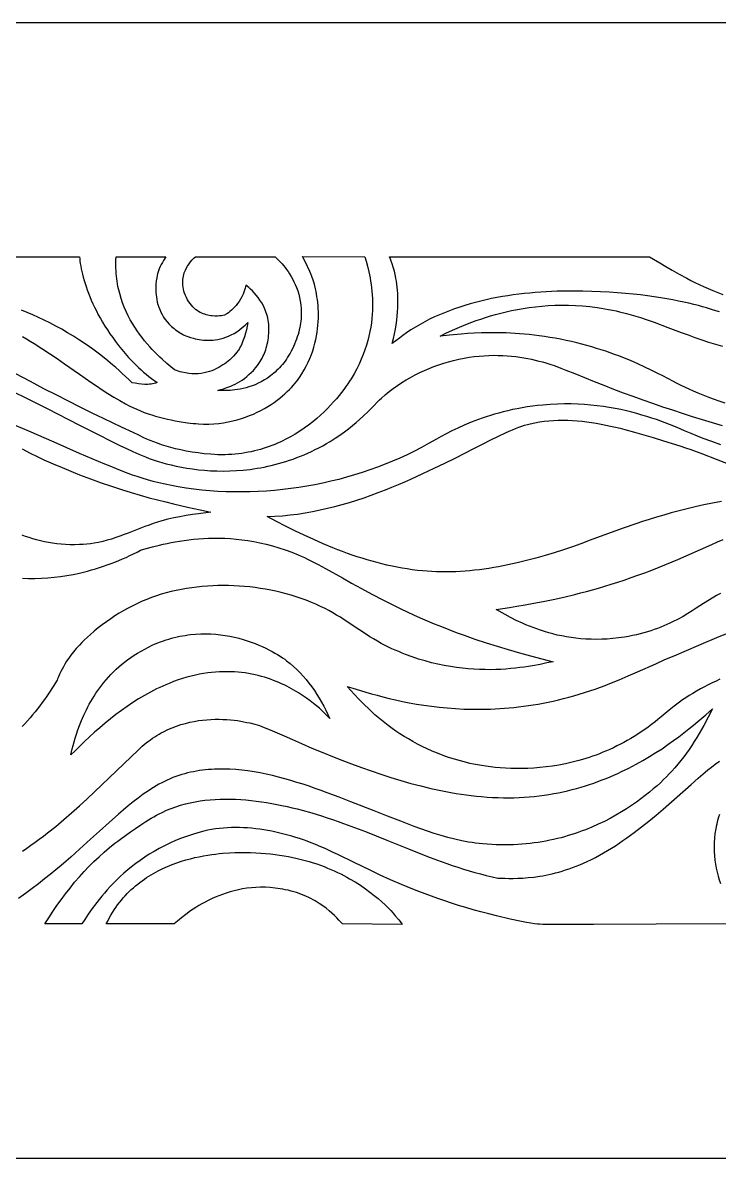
# Model space of a CAD drawing. Extents: x -445 to 570, y -1313 to 85.
# Drawn here: x -310.7 to -206.3, y -700.3 to -530.3 of the extents above; entities that cross this region are included whole.
import ezdxf

# ---------------------------------------------------------------- set-up
doc = ezdxf.new("R2010")
doc.units = 0
doc.layers.add('LAYER_1', color=18, linetype='CONTINUOUS')

msp = doc.modelspace()

# ---------------------------------------------------------------- linework, layer by layer
at = {"layer": 'LAYER_1'}
for points in [[(-445, -700.26), (445, -700.26), (445, -530.26), (-445, -530.26)], [(-289.58, -565.88), (-289.75, -566.17), (-289.92, -566.47), (-290.07, -566.78), (-290.21, -567.09), (-290.33, -567.4), (-290.44, -567.73), (-290.47, -567.85), (-290.53, -568.09), (-290.6, -568.44), (-290.66, -568.89), (-290.72, -569.41), (-290.73, -569.7), (-290.74, -570.01), (-290.74, -570.33), (-290.72, -570.66), (-290.69, -571), (-290.65, -571.36), (-290.59, -571.72), (-290.51, -572.08), (-290.41, -572.45), (-290.29, -572.83), (-290.15, -573.2), (-289.98, -573.58), (-289.79, -573.95), (-289.56, -574.32), (-289.31, -574.68), (-289.03, -575.04), (-288.71, -575.39), (-288.36, -575.73), (-288.17, -575.9), (-287.98, -576.06), (-287.77, -576.22), (-287.55, -576.38), (-287.32, -576.53), (-287.09, -576.68), (-286.84, -576.83), (-286.58, -576.97), (-286.47, -577.02), (-286.26, -577.12), (-285.96, -577.24), (-285.56, -577.38), (-285.09, -577.51), (-284.83, -577.58), (-284.55, -577.64), (-284.25, -577.69), (-283.94, -577.74), (-283.61, -577.77), (-283.28, -577.79), (-282.93, -577.8), (-282.57, -577.8), (-282.2, -577.77), (-281.82, -577.73), (-281.44, -577.67), (-281.04, -577.59), (-280.64, -577.48), (-280.24, -577.34), (-279.83, -577.18), (-279.43, -576.99), (-279.01, -576.77), (-278.6, -576.52), (-278.19, -576.24), (-277.78, -575.91), (-277.37, -575.55), (-276.97, -575.15), (-277.06, -575.69), (-277.17, -576.23), (-277.3, -576.76), (-277.45, -577.29), (-277.63, -577.81), (-277.73, -578.06), (-277.84, -578.31), (-277.96, -578.56), (-278.09, -578.8), (-278.22, -579.03), (-278.37, -579.26), (-278.44, -579.36), (-278.59, -579.56), (-278.81, -579.83), (-279.1, -580.16), (-279.47, -580.52), (-279.67, -580.72), (-279.9, -580.91), (-280.15, -581.11), (-280.41, -581.31), (-280.69, -581.5), (-280.98, -581.69), (-281.29, -581.88), (-281.62, -582.05), (-281.97, -582.21), (-282.33, -582.36), (-282.71, -582.49), (-283.1, -582.6), (-283.51, -582.69), (-283.94, -582.76), (-284.38, -582.81), (-284.84, -582.83), (-285.32, -582.82), (-285.8, -582.77), (-286.31, -582.7), (-286.83, -582.59), (-287.09, -582.52), (-287.36, -582.44), (-287.63, -582.35), (-287.91, -582.25), (-288.46, -581.8), (-289.08, -581.26), (-289.77, -580.65), (-290.13, -580.31), (-290.5, -579.96), (-290.88, -579.58), (-291.26, -579.19), (-291.64, -578.77), (-292.02, -578.34), (-292.41, -577.88), (-292.79, -577.41), (-293.16, -576.91), (-293.53, -576.4), (-293.88, -575.86), (-294.23, -575.3), (-294.56, -574.72), (-294.87, -574.13), (-295.17, -573.51), (-295.45, -572.87), (-295.71, -572.21), (-295.94, -571.53), (-296.14, -570.82), (-296.24, -570.46), (-296.32, -570.1), (-296.4, -569.73), (-296.47, -569.35), (-296.53, -568.97), (-296.59, -568.59), (-296.63, -568.2), (-296.67, -567.8), (-296.69, -567.4), (-296.71, -566.99), (-296.72, -566.58), (-296.72, -566.16), (-296.71, -565.74), (-296.69, -565.31), (-289.21, -565.3)], [(-272.74, -565.42), (-272.51, -565.64), (-272.19, -565.96), (-271.81, -566.38), (-271.6, -566.63), (-271.38, -566.9), (-271.15, -567.2), (-270.93, -567.52), (-270.7, -567.86), (-270.47, -568.23), (-270.25, -568.62), (-270.04, -569.03), (-269.84, -569.46), (-269.65, -569.92), (-269.48, -570.39), (-269.33, -570.89), (-269.2, -571.4), (-269.09, -571.94), (-269.01, -572.5), (-268.96, -573.08), (-268.94, -573.37), (-268.94, -573.67), (-268.94, -573.98), (-268.96, -574.29), (-268.98, -574.6), (-269.01, -574.92), (-269.05, -575.25), (-269.1, -575.57), (-269.17, -575.91), (-269.24, -576.24), (-269.33, -576.59), (-269.43, -576.93), (-269.54, -577.28), (-269.66, -577.64), (-269.79, -578), (-269.94, -578.36), (-270.1, -578.72), (-270.27, -579.07), (-270.44, -579.41), (-270.62, -579.73), (-270.8, -580.04), (-270.99, -580.34), (-271.18, -580.63), (-271.37, -580.91), (-271.58, -581.18), (-271.78, -581.43), (-271.99, -581.68), (-272.2, -581.91), (-272.42, -582.14), (-272.64, -582.35), (-272.86, -582.56), (-273.08, -582.75), (-273.54, -583.12), (-274, -583.45), (-274.46, -583.74), (-274.93, -584.01), (-275.39, -584.24), (-275.86, -584.45), (-276.32, -584.62), (-276.78, -584.78), (-277.22, -584.91), (-277.66, -585.02), (-278.08, -585.11), (-278.49, -585.18), (-278.88, -585.24), (-279.25, -585.28), (-279.6, -585.31), (-279.93, -585.33), (-280.51, -585.34), (-280.96, -585.33), (-281.28, -585.32), (-281.45, -585.31), (-281.3, -585.27), (-281.01, -585.19), (-280.6, -585.07), (-280.09, -584.89), (-279.8, -584.78), (-279.5, -584.65), (-279.18, -584.51), (-278.85, -584.35), (-278.51, -584.17), (-278.17, -583.97), (-277.82, -583.75), (-277.47, -583.5), (-277.12, -583.24), (-276.78, -582.95), (-276.44, -582.64), (-276.11, -582.31), (-275.79, -581.95), (-275.49, -581.56), (-275.2, -581.15), (-274.93, -580.71), (-274.8, -580.48), (-274.68, -580.24), (-274.57, -579.99), (-274.46, -579.74), (-274.36, -579.48), (-274.27, -579.21), (-274.18, -578.94), (-274.1, -578.65), (-274.03, -578.36), (-273.97, -578.06), (-273.92, -577.75), (-273.87, -577.43), (-273.84, -577.11), (-273.81, -576.77), (-273.8, -576.43), (-273.79, -576.08), (-273.8, -575.75), (-273.82, -575.42), (-273.85, -575.11), (-273.9, -574.8), (-273.96, -574.51), (-274.02, -574.22), (-274.1, -573.94), (-274.19, -573.67), (-274.28, -573.4), (-274.39, -573.15), (-274.5, -572.9), (-274.61, -572.66), (-274.86, -572.2), (-275.13, -571.78), (-275.41, -571.39), (-275.7, -571.03), (-275.99, -570.71), (-276.27, -570.41), (-276.55, -570.15), (-276.81, -569.91), (-277.26, -569.54), (-277.31, -569.78), (-277.37, -570.02), (-277.51, -570.47), (-277.66, -570.89), (-277.85, -571.28), (-278.04, -571.65), (-278.26, -571.99), (-278.48, -572.3), (-278.71, -572.59), (-278.95, -572.86), (-279.19, -573.1), (-279.42, -573.31), (-279.65, -573.51), (-279.87, -573.68), (-280.08, -573.83), (-280.45, -574.06), (-280.69, -574.1), (-280.9, -574.13), (-281.18, -574.16), (-281.51, -574.18), (-281.88, -574.18), (-282.29, -574.15), (-282.5, -574.13), (-282.72, -574.09), (-282.94, -574.04), (-283.17, -573.99), (-283.4, -573.91), (-283.63, -573.83), (-283.86, -573.73), (-284.09, -573.62), (-284.32, -573.49), (-284.55, -573.34), (-284.77, -573.17), (-284.99, -572.99), (-285.21, -572.78), (-285.41, -572.56), (-285.61, -572.31), (-285.8, -572.04), (-285.98, -571.74), (-286.15, -571.42), (-286.3, -571.09), (-286.43, -570.76), (-286.53, -570.45), (-286.61, -570.14), (-286.66, -569.84), (-286.69, -569.55), (-286.71, -569.26), (-286.7, -568.98), (-286.68, -568.71), (-286.65, -568.45), (-286.6, -568.2), (-286.54, -567.96), (-286.47, -567.73), (-286.38, -567.5), (-286.29, -567.29), (-286.2, -567.08), (-285.99, -566.7), (-285.76, -566.36), (-285.54, -566.07), (-285.33, -565.82), (-284.98, -565.46), (-284.81, -565.31), (-272.86, -565.3)], [(-282.49, -621.77), (-281.75, -621.82), (-281.03, -621.9), (-280.33, -622), (-279.64, -622.12), (-278.96, -622.26), (-278.31, -622.42), (-277.67, -622.59), (-277.05, -622.78), (-276.45, -622.99), (-275.87, -623.2), (-275.32, -623.43), (-274.78, -623.66), (-274.27, -623.9), (-273.79, -624.14), (-273.33, -624.38), (-272.89, -624.62), (-272.49, -624.86), (-272.11, -625.1), (-271.75, -625.33), (-271.43, -625.56), (-271.14, -625.77), (-270.61, -626.2), (-270.1, -626.64), (-269.61, -627.1), (-269.13, -627.58), (-268.67, -628.09), (-268.22, -628.6), (-267.8, -629.14), (-267.39, -629.69), (-266.99, -630.25), (-266.61, -630.82), (-266.25, -631.4), (-265.91, -631.99), (-265.58, -632.59), (-265.26, -633.2), (-264.96, -633.81), (-264.68, -634.42), (-264.89, -634.21), (-265.29, -633.8), (-265.56, -633.53), (-265.88, -633.23), (-266.24, -632.9), (-266.65, -632.55), (-267.11, -632.17), (-267.61, -631.78), (-268.15, -631.38), (-268.74, -630.98), (-269.36, -630.57), (-270.04, -630.17), (-270.75, -629.78), (-271.12, -629.59), (-271.5, -629.4), (-271.9, -629.22), (-272.3, -629.04), (-272.71, -628.87), (-273.13, -628.71), (-273.57, -628.55), (-274.01, -628.4), (-274.46, -628.26), (-274.92, -628.12), (-275.39, -628), (-275.87, -627.89), (-276.36, -627.78), (-276.86, -627.69), (-277.37, -627.61), (-277.89, -627.55), (-278.42, -627.49), (-278.96, -627.45), (-279.5, -627.43), (-280.06, -627.42), (-280.62, -627.42), (-281.19, -627.44), (-281.78, -627.48), (-282.37, -627.53), (-282.96, -627.6), (-283.57, -627.7), (-284.19, -627.81), (-284.81, -627.94), (-285.45, -628.09), (-286.09, -628.26), (-286.74, -628.45), (-287.4, -628.66), (-288.06, -628.9), (-288.74, -629.16), (-289.21, -629.36), (-289.68, -629.56), (-290.15, -629.77), (-290.61, -629.99), (-291.07, -630.22), (-291.52, -630.46), (-292.42, -630.96), (-293.31, -631.48), (-294.18, -632.03), (-295.03, -632.61), (-295.88, -633.21), (-296.71, -633.83), (-297.53, -634.47), (-298.33, -635.13), (-299.12, -635.8), (-299.9, -636.49), (-300.67, -637.18), (-301.42, -637.89), (-302.17, -638.61), (-302.81, -639.24), (-303.44, -639.87), (-303.24, -638.97), (-303.11, -638.46), (-302.97, -637.92), (-302.8, -637.35), (-302.61, -636.75), (-302.4, -636.13), (-302.17, -635.49), (-301.86, -634.71), (-301.52, -633.92), (-301.13, -633.11), (-300.92, -632.7), (-300.7, -632.29), (-300.47, -631.88), (-300.23, -631.47), (-299.97, -631.06), (-299.7, -630.65), (-299.42, -630.24), (-299.13, -629.83), (-298.82, -629.42), (-298.5, -629.02), (-298.17, -628.62), (-297.82, -628.22), (-297.45, -627.83), (-297.08, -627.44), (-296.68, -627.06), (-296.27, -626.69), (-295.85, -626.33), (-295.41, -625.97), (-294.95, -625.62), (-294.48, -625.28), (-293.98, -624.95), (-293.48, -624.63), (-292.95, -624.32), (-292.4, -624.02), (-291.84, -623.73), (-291.26, -623.46), (-290.84, -623.27), (-290.43, -623.1), (-290.01, -622.94), (-289.6, -622.79), (-289.18, -622.66), (-288.77, -622.53), (-288.36, -622.41), (-287.96, -622.31), (-287.55, -622.21), (-287.15, -622.12), (-286.74, -622.05), (-286.34, -621.98), (-285.95, -621.92), (-285.55, -621.87), (-284.77, -621.8), (-284, -621.76), (-283.24, -621.75)], [(-276.53, -654.49), (-275.77, -654.52), (-275.02, -654.56), (-274.29, -654.62), (-273.58, -654.69), (-272.88, -654.77), (-272.19, -654.87), (-271.52, -654.97), (-270.86, -655.09), (-270.21, -655.22), (-269.58, -655.36), (-268.96, -655.51), (-268.35, -655.67), (-267.76, -655.84), (-267.19, -656.02), (-266.62, -656.2), (-266.07, -656.4), (-265.53, -656.6), (-265.01, -656.81), (-264.5, -657.02), (-264, -657.24), (-263.51, -657.46), (-263.04, -657.69), (-262.58, -657.93), (-262.13, -658.16), (-261.7, -658.41), (-260.87, -658.9), (-260.08, -659.39), (-259.35, -659.9), (-258.67, -660.4), (-258.03, -660.9), (-257.44, -661.39), (-256.9, -661.87), (-256.4, -662.33), (-255.95, -662.77), (-255.54, -663.19), (-255.18, -663.59), (-254.86, -663.95), (-254.35, -664.57), (-254, -665.01), (-253.82, -665.26), (-262.77, -665.18), (-263.3, -664.61), (-263.61, -664.28), (-263.96, -663.94), (-264.35, -663.58), (-264.77, -663.21), (-265.24, -662.84), (-265.74, -662.47), (-266.29, -662.1), (-266.87, -661.74), (-267.18, -661.56), (-267.5, -661.39), (-267.83, -661.23), (-268.18, -661.07), (-268.53, -660.91), (-268.9, -660.76), (-269.27, -660.62), (-269.66, -660.49), (-270.06, -660.36), (-270.47, -660.25), (-270.9, -660.14), (-271.34, -660.05), (-271.72, -659.97), (-272.1, -659.91), (-272.86, -659.8), (-273.59, -659.73), (-274.32, -659.69), (-275.03, -659.69), (-275.73, -659.71), (-276.41, -659.76), (-277.08, -659.84), (-277.73, -659.94), (-278.37, -660.06), (-278.99, -660.2), (-279.59, -660.37), (-280.18, -660.55), (-280.76, -660.75), (-281.31, -660.96), (-281.85, -661.18), (-282.37, -661.42), (-282.88, -661.66), (-283.36, -661.92), (-283.83, -662.18), (-284.28, -662.44), (-284.72, -662.71), (-285.13, -662.98), (-285.53, -663.24), (-286.26, -663.77), (-286.91, -664.28), (-287.48, -664.75), (-287.97, -665.18), (-298.17, -665.18), (-297.94, -664.74), (-297.71, -664.3), (-297.48, -663.89), (-297.23, -663.48), (-296.98, -663.09), (-296.72, -662.7), (-296.45, -662.33), (-296.17, -661.97), (-295.89, -661.62), (-295.6, -661.29), (-295.31, -660.96), (-295.01, -660.64), (-294.71, -660.34), (-294.4, -660.04), (-294.08, -659.76), (-293.77, -659.48), (-293.44, -659.22), (-293.12, -658.96), (-292.79, -658.72), (-292.45, -658.48), (-292.12, -658.25), (-291.78, -658.03), (-291.09, -657.62), (-290.4, -657.24), (-289.7, -656.9), (-289, -656.58), (-288.3, -656.29), (-287.6, -656.03), (-286.91, -655.8), (-286.22, -655.59), (-285.54, -655.41), (-284.87, -655.25), (-284.22, -655.11), (-283.58, -654.98), (-282.95, -654.88), (-282.35, -654.79), (-281.77, -654.71), (-281.22, -654.65), (-280.69, -654.6), (-279.72, -654.54), (-278.89, -654.5), (-278.09, -654.48), (-277.3, -654.48)]]:
    msp.add_lwpolyline(points, close=True, dxfattribs=at)
for points in [[(-316.33, -565.31), (-302.17, -565.31), (-302.13, -565.63), (-302.09, -565.97), (-302.04, -566.33), (-301.98, -566.71), (-301.9, -567.1), (-301.81, -567.51), (-301.71, -567.93), (-301.6, -568.37), (-301.47, -568.83), (-301.33, -569.29), (-301.18, -569.77), (-301, -570.26), (-300.82, -570.76), (-300.62, -571.27), (-300.4, -571.8), (-300.16, -572.33), (-299.91, -572.87), (-299.64, -573.41), (-299.35, -573.97), (-299.04, -574.53), (-298.71, -575.1), (-298.36, -575.67), (-297.99, -576.25), (-297.6, -576.83), (-297.19, -577.41), (-296.76, -578), (-296.31, -578.59), (-295.83, -579.18), (-295.33, -579.77), (-294.8, -580.36), (-294.25, -580.95), (-293.68, -581.53), (-293.31, -581.89), (-292.94, -582.24), (-292.56, -582.57), (-292.16, -582.9), (-291.77, -583.22), (-291.36, -583.54), (-290.54, -584.14), (-290.76, -584.22), (-290.98, -584.28), (-291.21, -584.33), (-291.44, -584.37), (-291.68, -584.39), (-291.91, -584.41), (-292.15, -584.41), (-292.39, -584.41), (-292.87, -584.37), (-293.35, -584.31), (-293.82, -584.24), (-294.28, -584.15), (-294.77, -583.68), (-295.26, -583.21), (-295.75, -582.76), (-296.24, -582.31), (-296.73, -581.88), (-297.22, -581.46), (-298.21, -580.64), (-299.19, -579.87), (-300.18, -579.13), (-301.17, -578.43), (-302.16, -577.77), (-303.05, -577.21), (-303.94, -576.67), (-304.83, -576.16), (-305.71, -575.67), (-306.58, -575.21), (-307.45, -574.78), (-308.32, -574.37), (-309.17, -573.98), (-310.02, -573.62), (-310.87, -573.27)], [(-310.7, -577.25), (-310.11, -577.59), (-309.53, -577.94), (-308.95, -578.29), (-307.79, -579.02), (-306.66, -579.78), (-305.53, -580.55), (-304.41, -581.33), (-302.17, -582.9), (-300.47, -584.07), (-299.62, -584.64), (-298.76, -585.21), (-297.9, -585.76), (-297.03, -586.3), (-296.14, -586.82), (-295.25, -587.32), (-294.7, -587.61), (-294.15, -587.88), (-293.59, -588.13), (-293.03, -588.37), (-292.47, -588.59), (-291.9, -588.79), (-291.33, -588.98), (-290.76, -589.15), (-290.18, -589.31), (-289.59, -589.46), (-289, -589.6), (-288.41, -589.73), (-287.81, -589.84), (-287.21, -589.95), (-285.98, -590.15), (-285.57, -590.2), (-285.16, -590.25), (-284.76, -590.28), (-284.36, -590.31), (-283.57, -590.34), (-282.79, -590.34), (-282.04, -590.3), (-281.3, -590.24), (-280.59, -590.15), (-279.89, -590.03), (-279.21, -589.88), (-278.55, -589.71), (-277.9, -589.52), (-277.28, -589.31), (-276.68, -589.08), (-276.09, -588.84), (-275.53, -588.58), (-274.98, -588.3), (-274.46, -588.02), (-273.96, -587.72), (-273.48, -587.41), (-273.02, -587.1), (-272.58, -586.78), (-272.16, -586.46), (-271.76, -586.13), (-271.39, -585.81), (-271.04, -585.48), (-270.71, -585.16), (-270.4, -584.85), (-270.12, -584.53), (-269.86, -584.23), (-269.62, -583.94), (-269.41, -583.65), (-269.22, -583.38), (-268.85, -582.81), (-268.51, -582.23), (-268.2, -581.66), (-267.92, -581.08), (-267.67, -580.51), (-267.44, -579.94), (-267.24, -579.37), (-267.06, -578.81), (-266.91, -578.25), (-266.78, -577.69), (-266.66, -577.14), (-266.57, -576.6), (-266.5, -576.07), (-266.45, -575.54), (-266.41, -575.02), (-266.39, -574.51), (-266.38, -574.01), (-266.39, -573.52), (-266.41, -573.05), (-266.44, -572.59), (-266.48, -572.13), (-266.54, -571.7), (-266.6, -571.28), (-266.66, -570.87), (-266.74, -570.48), (-266.82, -570.11), (-266.99, -569.41), (-267.17, -568.8), (-267.36, -568.26), (-267.5, -567.88), (-267.66, -567.5), (-268.01, -566.75), (-268.38, -566.01), (-268.76, -565.28), (-259.41, -565.29), (-259.22, -565.97), (-259.02, -566.72), (-258.82, -567.55), (-258.73, -567.99), (-258.64, -568.46), (-258.56, -568.93), (-258.48, -569.43), (-258.42, -569.94), (-258.36, -570.47), (-258.32, -571.01), (-258.29, -571.57), (-258.27, -572.14), (-258.27, -572.73), (-258.29, -573.32), (-258.32, -573.93), (-258.37, -574.56), (-258.45, -575.19), (-258.55, -575.84), (-258.67, -576.5), (-258.81, -577.17), (-258.99, -577.84), (-259.19, -578.53), (-259.41, -579.22), (-259.67, -579.93), (-259.97, -580.64), (-260.29, -581.36), (-260.65, -582.08), (-261.04, -582.81), (-261.48, -583.55), (-261.71, -583.92), (-261.96, -584.31), (-262.25, -584.73), (-262.56, -585.16), (-262.91, -585.61), (-263.27, -586.08), (-263.67, -586.55), (-264.1, -587.04), (-264.55, -587.53), (-265.03, -588.03), (-265.54, -588.53), (-266.07, -589.03), (-266.63, -589.52), (-267.22, -590.01), (-267.84, -590.49), (-268.49, -590.96), (-269.16, -591.41), (-269.86, -591.85), (-270.58, -592.27), (-271.34, -592.67), (-271.73, -592.86), (-272.12, -593.05), (-272.52, -593.22), (-272.93, -593.39), (-273.34, -593.56), (-273.76, -593.71), (-274.19, -593.86), (-274.63, -594), (-275.07, -594.13), (-275.52, -594.26), (-275.97, -594.37), (-276.43, -594.48), (-276.9, -594.57), (-277.38, -594.65), (-277.86, -594.73), (-278.35, -594.79), (-278.84, -594.84), (-279.35, -594.88), (-279.86, -594.91), (-280.37, -594.93), (-280.89, -594.94), (-281.42, -594.93), (-281.96, -594.91), (-282.5, -594.87), (-283.48, -594.79), (-284.41, -594.67), (-285.31, -594.54), (-286.17, -594.39), (-286.98, -594.22), (-287.76, -594.04), (-288.5, -593.85), (-289.2, -593.65), (-289.86, -593.44), (-290.47, -593.23), (-291.04, -593.01), (-291.57, -592.8), (-292.06, -592.59), (-292.51, -592.39), (-293.27, -592.02), (-294.1, -591.63), (-295.87, -590.81), (-297.11, -590.23), (-298.57, -589.53), (-300.26, -588.71), (-302.17, -587.77), (-303.81, -586.94), (-305.58, -586.04), (-307.49, -585.05), (-309.52, -583.98), (-311.69, -582.82)], [(-206.31, -573.56), (-207.2, -573.27), (-208.26, -572.95), (-208.85, -572.78), (-209.48, -572.61), (-210.16, -572.44), (-210.88, -572.27), (-211.64, -572.1), (-212.44, -571.93), (-213.29, -571.76), (-214.18, -571.6), (-215.11, -571.44), (-216.08, -571.29), (-217.1, -571.15), (-218.16, -571.01), (-219.26, -570.89), (-220.41, -570.78), (-221.6, -570.68), (-222.84, -570.6), (-224.11, -570.53), (-225.43, -570.48), (-226.8, -570.45), (-228.21, -570.44), (-229.01, -570.44), (-229.83, -570.45), (-230.64, -570.47), (-231.46, -570.5), (-232.27, -570.54), (-233.09, -570.59), (-233.91, -570.65), (-234.74, -570.73), (-235.56, -570.81), (-236.38, -570.9), (-237.2, -571.01), (-238.02, -571.13), (-238.83, -571.26), (-239.65, -571.41), (-240.46, -571.57), (-241.26, -571.74), (-242.06, -571.93), (-242.86, -572.13), (-243.65, -572.35), (-244.44, -572.58), (-245.21, -572.83), (-245.99, -573.09), (-246.75, -573.37), (-247.51, -573.67), (-248.25, -573.98), (-248.99, -574.31), (-249.72, -574.66), (-250.44, -575.03), (-251.14, -575.42), (-251.84, -575.82), (-252.52, -576.25), (-253.19, -576.69), (-253.73, -577.08), (-254.26, -577.48), (-254.78, -577.89), (-255.31, -578.3), (-255.13, -577.56), (-254.97, -576.84), (-254.84, -576.14), (-254.73, -575.47), (-254.64, -574.81), (-254.57, -574.17), (-254.52, -573.55), (-254.48, -572.96), (-254.47, -572.38), (-254.47, -571.83), (-254.48, -571.3), (-254.5, -570.79), (-254.54, -570.3), (-254.58, -569.83), (-254.64, -569.38), (-254.7, -568.96), (-254.77, -568.56), (-254.84, -568.18), (-255, -567.48), (-255.17, -566.88), (-255.33, -566.38), (-255.48, -565.96), (-255.6, -565.64), (-255.75, -565.29), (-216.78, -565.31), (-215.25, -566.23), (-214.37, -566.76), (-213.4, -567.33), (-212.35, -567.92), (-211.22, -568.52), (-210.62, -568.83), (-210, -569.14), (-209.36, -569.44), (-208.7, -569.75), (-208.01, -570.05), (-207.31, -570.35), (-206.58, -570.65), (-205.83, -570.94)], [(-205.46, -587.2), (-206.35, -586.91), (-207.19, -586.61), (-208, -586.31), (-208.78, -586.01), (-209.51, -585.71), (-210.21, -585.41), (-210.86, -585.12), (-212.04, -584.57), (-212.64, -584.27), (-213.3, -583.93), (-214.8, -583.15), (-215.63, -582.72), (-216.53, -582.27), (-217.5, -581.81), (-218.53, -581.33), (-219.63, -580.85), (-220.79, -580.38), (-221.4, -580.14), (-222.03, -579.91), (-222.67, -579.68), (-223.33, -579.45), (-224.01, -579.22), (-224.71, -579.01), (-225.43, -578.79), (-226.16, -578.59), (-226.92, -578.38), (-227.69, -578.19), (-228.48, -578.01), (-229.29, -577.83), (-230.12, -577.66), (-230.94, -577.51), (-231.74, -577.37), (-232.53, -577.25), (-233.3, -577.14), (-234.06, -577.05), (-234.8, -576.96), (-235.52, -576.89), (-236.24, -576.83), (-236.93, -576.78), (-237.61, -576.74), (-238.28, -576.71), (-239.56, -576.68), (-240.78, -576.68), (-241.94, -576.7), (-243.03, -576.74), (-244.06, -576.8), (-245.01, -576.87), (-246.73, -577.03), (-248.16, -577.17), (-247.29, -576.76), (-246.32, -576.31), (-245.23, -575.83), (-244.65, -575.59), (-244.04, -575.34), (-243.41, -575.1), (-242.75, -574.86), (-242.06, -574.62), (-241.35, -574.38), (-240.62, -574.16), (-239.86, -573.94), (-239.08, -573.73), (-238.27, -573.53), (-237.44, -573.35), (-236.58, -573.18), (-235.71, -573.03), (-234.81, -572.89), (-233.88, -572.78), (-232.94, -572.68), (-231.97, -572.61), (-230.98, -572.57), (-229.97, -572.55), (-228.94, -572.56), (-227.89, -572.6), (-226.82, -572.67), (-225.73, -572.77), (-224.61, -572.91), (-224.05, -572.99), (-223.48, -573.08), (-222.91, -573.19), (-222.33, -573.3), (-221.8, -573.41), (-221.27, -573.53), (-220.23, -573.79), (-219.19, -574.09), (-218.15, -574.41), (-217.13, -574.75), (-216.1, -575.11), (-214.07, -575.87), (-212.03, -576.63), (-211.02, -577.01), (-209.99, -577.38), (-208.97, -577.73), (-207.94, -578.07), (-206.9, -578.38), (-205.85, -578.66)], [(-312.54, -585.25), (-309.68, -586.67), (-306.99, -588.02), (-302.17, -590.49), (-299.56, -591.81), (-297.21, -592.99), (-296.13, -593.53), (-295.12, -594.02), (-294.16, -594.46), (-293.26, -594.87), (-292.79, -595.07), (-292.28, -595.27), (-291.73, -595.48), (-291.14, -595.68), (-290.51, -595.89), (-289.85, -596.09), (-289.16, -596.28), (-288.43, -596.46), (-287.67, -596.63), (-286.88, -596.79), (-286.07, -596.94), (-285.22, -597.07), (-284.35, -597.18), (-283.46, -597.26), (-282.54, -597.33), (-281.6, -597.37), (-280.64, -597.38), (-279.66, -597.37), (-278.66, -597.32), (-277.65, -597.24), (-277.13, -597.19), (-276.62, -597.13), (-276.09, -597.05), (-275.57, -596.97), (-275.04, -596.88), (-274.51, -596.78), (-273.98, -596.67), (-273.44, -596.55), (-272.91, -596.41), (-272.36, -596.27), (-271.82, -596.11), (-271.28, -595.95), (-270.73, -595.77), (-270.18, -595.58), (-269.63, -595.37), (-269.08, -595.16), (-268.52, -594.93), (-267.97, -594.68), (-267.41, -594.43), (-266.86, -594.16), (-266.3, -593.88), (-265.74, -593.58), (-265.19, -593.27), (-264.63, -592.94), (-263.87, -592.47), (-263.16, -591.99), (-262.49, -591.52), (-261.86, -591.05), (-261.27, -590.58), (-260.73, -590.12), (-260.21, -589.67), (-259.74, -589.23), (-258.88, -588.4), (-258.13, -587.65), (-257.5, -586.99), (-257.21, -586.71), (-256.95, -586.46), (-256.37, -585.96), (-255.78, -585.48), (-255.17, -585.01), (-254.55, -584.57), (-253.9, -584.14), (-253.25, -583.74), (-252.58, -583.36), (-251.9, -582.99), (-251.21, -582.65), (-250.5, -582.33), (-249.79, -582.03), (-249.07, -581.75), (-248.35, -581.49), (-247.62, -581.25), (-246.88, -581.03), (-246.15, -580.83), (-245.35, -580.65), (-244.57, -580.49), (-243.8, -580.35), (-243.04, -580.25), (-242.29, -580.16), (-241.56, -580.11), (-240.84, -580.07), (-240.13, -580.05), (-239.44, -580.06), (-238.77, -580.08), (-238.1, -580.12), (-237.46, -580.17), (-236.82, -580.24), (-236.21, -580.33), (-235.61, -580.42), (-235.02, -580.53), (-234.45, -580.65), (-233.9, -580.77), (-233.36, -580.91), (-232.84, -581.05), (-232.34, -581.19), (-231.85, -581.34), (-230.93, -581.65), (-230.08, -581.96), (-229.31, -582.26), (-227.99, -582.8), (-226.55, -583.39), (-225.1, -583.97), (-223.65, -584.54), (-222.19, -585.1), (-220.73, -585.65), (-219.27, -586.19), (-217.8, -586.72), (-216.32, -587.24), (-214.85, -587.75), (-213.37, -588.24), (-211.88, -588.73), (-210.4, -589.2), (-208.91, -589.66), (-207.41, -590.1), (-205.91, -590.54)], [(-206.11, -593.46), (-207.45, -592.98), (-208.78, -592.49), (-209.61, -592.16), (-210.53, -591.77), (-211.54, -591.34), (-212.63, -590.88), (-213.82, -590.4), (-214.45, -590.16), (-215.1, -589.92), (-215.77, -589.68), (-216.46, -589.45), (-217.18, -589.21), (-217.92, -588.99), (-218.68, -588.77), (-219.46, -588.56), (-220.26, -588.37), (-221.09, -588.18), (-221.94, -588.01), (-222.81, -587.86), (-223.7, -587.72), (-224.62, -587.6), (-225.56, -587.5), (-226.52, -587.42), (-227.5, -587.37), (-228.51, -587.34), (-229.53, -587.34), (-230.58, -587.36), (-231.65, -587.42), (-232.75, -587.5), (-233.56, -587.58), (-234.34, -587.68), (-235.12, -587.79), (-235.87, -587.91), (-236.6, -588.05), (-237.32, -588.19), (-238.02, -588.35), (-238.7, -588.51), (-239.36, -588.69), (-240.01, -588.87), (-240.63, -589.06), (-241.24, -589.25), (-241.84, -589.45), (-242.41, -589.66), (-242.97, -589.87), (-243.51, -590.08), (-244.54, -590.51), (-245.5, -590.95), (-246.4, -591.38), (-247.23, -591.81), (-247.99, -592.21), (-248.7, -592.6), (-249.91, -593.28), (-250.95, -593.85), (-252.01, -594.4), (-253.09, -594.93), (-254.18, -595.43), (-255.28, -595.91), (-256.4, -596.37), (-257.53, -596.8), (-258.67, -597.21), (-259.82, -597.6), (-260.98, -597.97), (-262.15, -598.31), (-263.33, -598.62), (-264.51, -598.91), (-265.7, -599.18), (-266.9, -599.43), (-268.1, -599.65), (-269.31, -599.84), (-270.52, -600.01), (-271.73, -600.16), (-272.95, -600.28), (-274.17, -600.37), (-275.38, -600.45), (-276.6, -600.49), (-277.81, -600.51), (-279.02, -600.5), (-280.23, -600.47), (-281.44, -600.42), (-282.64, -600.33), (-283.84, -600.22), (-285.03, -600.09), (-286.21, -599.93), (-287.38, -599.74), (-288.39, -599.55), (-289.35, -599.35), (-290.27, -599.14), (-291.14, -598.92), (-291.98, -598.69), (-292.76, -598.46), (-293.51, -598.22), (-294.21, -597.98), (-294.88, -597.74), (-295.5, -597.51), (-296.62, -597.07), (-297.58, -596.67), (-298.39, -596.33), (-300.28, -595.53), (-302.17, -594.73), (-305.96, -593.07), (-309.75, -591.41), (-311.65, -590.59)], [(-206.02, -601.93), (-207.36, -602.19), (-208.66, -602.46), (-209.93, -602.74), (-211.16, -603.03), (-212.36, -603.33), (-213.53, -603.65), (-214.66, -603.96), (-215.76, -604.29), (-216.83, -604.62), (-217.86, -604.95), (-218.86, -605.28), (-220.76, -605.93), (-222.54, -606.57), (-225.69, -607.75), (-227.08, -608.26), (-228.34, -608.71), (-229.69, -609.16), (-231.05, -609.6), (-232.43, -610.02), (-233.81, -610.41), (-235.21, -610.78), (-236.61, -611.12), (-237.31, -611.28), (-238.01, -611.43), (-238.72, -611.58), (-239.43, -611.71), (-240.13, -611.83), (-240.84, -611.95), (-241.55, -612.05), (-242.26, -612.15), (-242.98, -612.23), (-243.69, -612.3), (-244.4, -612.36), (-245.11, -612.41), (-245.82, -612.45), (-246.53, -612.47), (-247.25, -612.48), (-247.96, -612.48), (-248.67, -612.47), (-249.38, -612.44), (-250.09, -612.39), (-250.79, -612.33), (-251.56, -612.25), (-252.32, -612.15), (-253.08, -612.04), (-253.84, -611.92), (-254.6, -611.78), (-255.35, -611.63), (-256.11, -611.46), (-256.86, -611.28), (-257.6, -611.09), (-258.35, -610.88), (-259.09, -610.67), (-259.83, -610.44), (-260.57, -610.2), (-261.3, -609.96), (-262.04, -609.7), (-262.77, -609.43), (-263.49, -609.15), (-264.22, -608.87), (-265.66, -608.27), (-267.08, -607.65), (-268.5, -606.99), (-269.9, -606.32), (-271.29, -605.62), (-272.67, -604.91), (-274.03, -604.19), (-272.9, -604.14), (-271.76, -604.06), (-270.63, -603.95), (-269.51, -603.81), (-268.38, -603.64), (-267.26, -603.44), (-266.14, -603.21), (-265.03, -602.96), (-263.92, -602.69), (-262.82, -602.39), (-261.72, -602.07), (-260.63, -601.73), (-259.55, -601.37), (-258.48, -600.99), (-257.41, -600.59), (-256.35, -600.18), (-255.36, -599.78), (-254.39, -599.38), (-253.45, -598.97), (-252.52, -598.57), (-250.74, -597.77), (-249.05, -596.97), (-247.44, -596.19), (-245.91, -595.44), (-243.09, -594), (-241.8, -593.34), (-240.57, -592.73), (-239.42, -592.16), (-238.34, -591.65), (-237.83, -591.42), (-237.33, -591.2), (-236.84, -591.01), (-236.38, -590.82), (-235.93, -590.66), (-235.49, -590.52), (-235.07, -590.39), (-234.66, -590.29), (-233.97, -590.14), (-233.27, -590.02), (-232.57, -589.93), (-231.86, -589.85), (-231.16, -589.8), (-230.45, -589.77), (-229.74, -589.77), (-229.03, -589.78), (-228.32, -589.81), (-227.61, -589.86), (-226.9, -589.93), (-226.18, -590.01), (-225.47, -590.11), (-224.76, -590.23), (-224.04, -590.35), (-223.33, -590.49), (-222.62, -590.64), (-221.9, -590.8), (-221.19, -590.98), (-220.48, -591.16), (-219.06, -591.54), (-217.65, -591.95), (-216.25, -592.37), (-214.85, -592.8), (-212.1, -593.66), (-211.39, -593.89), (-210.61, -594.17), (-208.85, -594.82), (-206.83, -595.61), (-204.53, -596.5)], [(-310.77, -594.07), (-309.57, -594.68), (-308.48, -595.22), (-307.98, -595.46), (-307.51, -595.68), (-306.13, -596.29), (-304.78, -596.87), (-303.46, -597.42), (-302.17, -597.93), (-300.52, -598.55), (-298.92, -599.13), (-297.38, -599.66), (-295.88, -600.15), (-294.44, -600.59), (-293.06, -601), (-291.73, -601.37), (-290.46, -601.7), (-289.24, -602.01), (-288.09, -602.28), (-285.97, -602.77), (-284.09, -603.17), (-282.48, -603.51), (-284.34, -603.76), (-285.26, -603.89), (-286.19, -604.04), (-287.11, -604.21), (-288.03, -604.39), (-288.94, -604.6), (-289.84, -604.84), (-290.48, -605.03), (-291.11, -605.24), (-291.74, -605.46), (-292.37, -605.69), (-293.61, -606.17), (-294.86, -606.66), (-295.48, -606.9), (-296.11, -607.13), (-296.74, -607.35), (-297.37, -607.56), (-298.01, -607.75), (-298.65, -607.92), (-299.3, -608.06), (-299.95, -608.18), (-300.51, -608.26), (-301.07, -608.32), (-301.62, -608.37), (-302.17, -608.4), (-302.87, -608.42), (-303.56, -608.42), (-304.24, -608.39), (-304.9, -608.35), (-305.55, -608.28), (-306.19, -608.19), (-306.81, -608.09), (-307.42, -607.97), (-308.01, -607.83), (-308.59, -607.68), (-309.15, -607.52), (-309.71, -607.34), (-310.24, -607.16), (-310.77, -606.97)], [(-310.72, -613.43), (-309.78, -613.46), (-308.83, -613.47), (-307.87, -613.44), (-306.92, -613.38), (-305.97, -613.29), (-305.01, -613.17), (-304.06, -613.03), (-303.11, -612.85), (-302.16, -612.65), (-301.56, -612.51), (-300.96, -612.36), (-300.36, -612.19), (-299.76, -612.02), (-299.17, -611.84), (-298.58, -611.64), (-298, -611.44), (-297.42, -611.23), (-296.85, -611.01), (-296.28, -610.78), (-295.72, -610.54), (-295.16, -610.3), (-294.61, -610.04), (-294.07, -609.78), (-293.53, -609.51), (-293.01, -609.23), (-292.17, -608.99), (-291.23, -608.73), (-290.19, -608.47), (-289.63, -608.34), (-289.05, -608.21), (-288.44, -608.09), (-287.81, -607.97), (-287.16, -607.86), (-286.49, -607.76), (-285.8, -607.67), (-285.08, -607.59), (-284.35, -607.53), (-283.6, -607.48), (-282.83, -607.44), (-282.04, -607.43), (-281.23, -607.43), (-280.41, -607.45), (-279.56, -607.5), (-278.71, -607.57), (-277.84, -607.67), (-276.95, -607.79), (-276.05, -607.94), (-275.14, -608.12), (-274.21, -608.33), (-273.27, -608.58), (-272.32, -608.86), (-271.35, -609.17), (-270.38, -609.52), (-269.4, -609.91), (-268.95, -610.1), (-268.48, -610.32), (-268, -610.55), (-267.5, -610.8), (-266.44, -611.35), (-265.31, -611.97), (-262.79, -613.38), (-261.41, -614.15), (-259.93, -614.96), (-258.37, -615.8), (-256.71, -616.67), (-255.84, -617.11), (-254.95, -617.55), (-254.03, -618), (-253.08, -618.44), (-252.12, -618.89), (-251.12, -619.34), (-250.1, -619.78), (-249.05, -620.23), (-247.97, -620.67), (-246.87, -621.11), (-245.73, -621.54), (-244.57, -621.97), (-243.75, -622.26), (-242.93, -622.55), (-241.28, -623.09), (-239.62, -623.6), (-237.95, -624.09), (-236.28, -624.57), (-234.6, -625.02), (-231.24, -625.92), (-232.15, -626.11), (-233.17, -626.32), (-234.3, -626.53), (-234.91, -626.63), (-235.54, -626.72), (-236.19, -626.81), (-236.87, -626.89), (-237.57, -626.96), (-238.3, -627.02), (-239.05, -627.07), (-239.81, -627.1), (-240.6, -627.12), (-241.41, -627.11), (-242.23, -627.09), (-243.08, -627.05), (-243.94, -626.99), (-244.82, -626.91), (-245.71, -626.79), (-246.62, -626.66), (-247.54, -626.49), (-248.48, -626.3), (-249.43, -626.07), (-250.39, -625.81), (-251.37, -625.52), (-252.35, -625.19), (-253.35, -624.82), (-253.85, -624.62), (-254.35, -624.41), (-254.86, -624.2), (-255.36, -623.97), (-255.87, -623.73), (-256.39, -623.48), (-256.97, -623.18), (-257.55, -622.86), (-258.11, -622.52), (-258.68, -622.18), (-259.79, -621.46), (-260.89, -620.73), (-261.98, -619.99), (-262.54, -619.63), (-263.09, -619.27), (-263.66, -618.93), (-264.22, -618.59), (-264.8, -618.27), (-265.38, -617.97), (-266.08, -617.64), (-266.78, -617.32), (-267.5, -617.02), (-268.22, -616.73), (-268.96, -616.46), (-269.7, -616.21), (-270.45, -615.98), (-271.21, -615.76), (-271.97, -615.56), (-272.74, -615.38), (-273.52, -615.21), (-274.3, -615.07), (-275.08, -614.94), (-275.87, -614.82), (-276.66, -614.73), (-277.45, -614.65), (-278.24, -614.59), (-279.04, -614.55), (-279.83, -614.52), (-280.63, -614.51), (-281.42, -614.53), (-282.21, -614.55), (-283, -614.6), (-283.79, -614.66), (-284.57, -614.75), (-285.35, -614.85), (-286.13, -614.97), (-286.9, -615.1), (-287.66, -615.26), (-288.42, -615.43), (-289.17, -615.62), (-289.91, -615.83), (-290.64, -616.06), (-291.36, -616.31), (-292.07, -616.59), (-292.78, -616.88), (-293.48, -617.2), (-294.17, -617.54), (-294.86, -617.9), (-295.53, -618.27), (-296.2, -618.66), (-296.85, -619.07), (-297.49, -619.5), (-298.13, -619.94), (-298.75, -620.4), (-299.35, -620.87), (-299.95, -621.35), (-300.53, -621.85), (-300.98, -622.25), (-301.4, -622.65), (-301.8, -623.04), (-302.17, -623.43), (-302.64, -623.95), (-303.06, -624.45), (-303.44, -624.94), (-303.78, -625.41), (-304.09, -625.85), (-304.35, -626.27), (-304.58, -626.67), (-304.78, -627.03), (-304.96, -627.37), (-305.1, -627.67), (-305.31, -628.17), (-305.45, -628.51), (-305.52, -628.68), (-306.11, -629.65), (-306.73, -630.61), (-307.05, -631.09), (-307.39, -631.57), (-307.73, -632.05), (-308.08, -632.52), (-308.43, -632.98), (-308.8, -633.44), (-309.18, -633.89), (-309.56, -634.34), (-309.95, -634.78), (-310.35, -635.21), (-310.76, -635.63)], [(-206.17, -615.7), (-206.76, -616.02), (-207.82, -616.64), (-208.73, -617.22), (-209.8, -617.93), (-210.41, -618.31), (-211.06, -618.72), (-211.76, -619.13), (-212.52, -619.54), (-213.33, -619.95), (-213.75, -620.16), (-214.19, -620.36), (-214.64, -620.55), (-215.1, -620.74), (-215.58, -620.93), (-216.07, -621.11), (-216.58, -621.28), (-217.1, -621.45), (-217.64, -621.61), (-218.19, -621.76), (-218.76, -621.89), (-219.34, -622.02), (-219.94, -622.14), (-220.56, -622.25), (-221.43, -622.37), (-222.28, -622.47), (-223.12, -622.53), (-223.94, -622.57), (-224.75, -622.59), (-225.54, -622.57), (-226.31, -622.54), (-227.07, -622.48), (-227.81, -622.41), (-228.53, -622.31), (-229.24, -622.2), (-229.93, -622.07), (-230.6, -621.93), (-231.25, -621.77), (-231.89, -621.6), (-232.5, -621.41), (-233.1, -621.22), (-233.68, -621.02), (-234.24, -620.82), (-234.78, -620.61), (-235.31, -620.39), (-235.81, -620.17), (-236.76, -619.73), (-237.63, -619.29), (-238.42, -618.87), (-239.76, -618.11), (-237.77, -617.79), (-236.64, -617.61), (-235.42, -617.4), (-234.1, -617.16), (-232.7, -616.89), (-231.21, -616.59), (-229.64, -616.24), (-227.98, -615.84), (-227.12, -615.62), (-226.24, -615.39), (-225.35, -615.15), (-224.43, -614.89), (-223.49, -614.61), (-222.54, -614.32), (-221.56, -614.01), (-220.57, -613.69), (-219.56, -613.34), (-218.53, -612.98), (-217.48, -612.6), (-216.42, -612.2), (-215.34, -611.78), (-214.24, -611.34), (-213.38, -610.99), (-212.53, -610.62), (-210.83, -609.87), (-209.14, -609.12), (-207.45, -608.37), (-206.59, -608), (-205.74, -607.64)], [(-206.25, -628.54), (-206.83, -628.81), (-207.41, -629.09), (-207.99, -629.38), (-208.57, -629.68), (-209.15, -630), (-209.73, -630.33), (-210.32, -630.68), (-210.85, -631), (-211.36, -631.33), (-211.84, -631.65), (-212.29, -631.97), (-212.72, -632.28), (-213.12, -632.58), (-213.86, -633.16), (-215.06, -634.18), (-215.55, -634.59), (-215.96, -634.93), (-216.48, -635.33), (-216.99, -635.71), (-217.51, -636.08), (-218.03, -636.43), (-218.55, -636.77), (-219.07, -637.1), (-219.6, -637.41), (-220.12, -637.71), (-220.64, -638), (-221.16, -638.28), (-221.69, -638.54), (-222.21, -638.8), (-222.73, -639.04), (-223.25, -639.27), (-223.77, -639.48), (-224.29, -639.69), (-224.8, -639.89), (-225.32, -640.07), (-225.83, -640.24), (-226.34, -640.41), (-226.85, -640.56), (-227.36, -640.71), (-228.37, -640.97), (-229.36, -641.2), (-230.35, -641.39), (-231.32, -641.55), (-232.27, -641.67), (-233.21, -641.77), (-234.12, -641.84), (-235.02, -641.89), (-235.9, -641.91), (-236.75, -641.92), (-237.58, -641.9), (-238.38, -641.86), (-239.16, -641.81), (-239.9, -641.74), (-240.62, -641.66), (-241.3, -641.57), (-241.96, -641.47), (-242.57, -641.36), (-243.15, -641.25), (-243.69, -641.14), (-244.19, -641.02), (-245.11, -640.78), (-246.01, -640.52), (-246.88, -640.24), (-247.72, -639.95), (-248.53, -639.63), (-249.32, -639.31), (-250.09, -638.97), (-250.83, -638.61), (-251.54, -638.25), (-252.24, -637.88), (-252.91, -637.49), (-253.55, -637.1), (-254.17, -636.7), (-254.77, -636.3), (-255.35, -635.9), (-255.91, -635.49), (-256.44, -635.08), (-256.95, -634.67), (-257.44, -634.26), (-257.91, -633.85), (-258.36, -633.45), (-258.8, -633.05), (-259.6, -632.27), (-260.33, -631.53), (-260.98, -630.83), (-262.08, -629.61), (-260.75, -630.03), (-259.26, -630.48), (-258.45, -630.72), (-257.6, -630.95), (-256.71, -631.19), (-255.78, -631.42), (-254.81, -631.64), (-253.81, -631.86), (-252.77, -632.06), (-251.7, -632.26), (-250.6, -632.43), (-249.46, -632.59), (-248.28, -632.73), (-247.08, -632.85), (-245.84, -632.94), (-244.58, -633.01), (-243.28, -633.04), (-242.62, -633.05), (-241.96, -633.05), (-241.29, -633.03), (-240.61, -633.01), (-239.92, -632.99), (-239.23, -632.95), (-238.53, -632.9), (-237.82, -632.84), (-237.11, -632.77), (-236.39, -632.69), (-235.67, -632.6), (-234.94, -632.5), (-234.2, -632.39), (-233.46, -632.26), (-232.71, -632.12), (-231.96, -631.97), (-231.2, -631.81), (-230.44, -631.64), (-229.67, -631.45), (-228.89, -631.25), (-228.11, -631.03), (-227.33, -630.8), (-226.54, -630.55), (-225.74, -630.29), (-224.94, -630.02), (-224.14, -629.73), (-223.44, -629.47), (-222.74, -629.19), (-221.35, -628.63), (-219.97, -628.04), (-218.6, -627.44), (-215.86, -626.22), (-214.49, -625.61), (-213.11, -625.03), (-209.42, -623.47), (-206.34, -622.17), (-205.04, -621.63)], [(-310.69, -654.3), (-310.06, -653.86), (-309.43, -653.41), (-308.8, -652.96), (-308.18, -652.5), (-307.56, -652.02), (-306.94, -651.55), (-305.73, -650.57), (-304.53, -649.56), (-303.34, -648.53), (-302.16, -647.49), (-301.03, -646.46), (-299.92, -645.42), (-297.71, -643.32), (-295.54, -641.22), (-293.39, -639.15), (-293.08, -638.86), (-292.78, -638.59), (-292.47, -638.32), (-292.16, -638.07), (-291.84, -637.83), (-291.52, -637.6), (-291.21, -637.38), (-290.89, -637.16), (-290.56, -636.96), (-290.24, -636.77), (-289.91, -636.59), (-289.59, -636.41), (-288.93, -636.09), (-288.28, -635.81), (-287.62, -635.56), (-286.96, -635.34), (-286.3, -635.15), (-285.65, -634.98), (-285, -634.85), (-284.36, -634.74), (-283.72, -634.66), (-283.09, -634.6), (-282.47, -634.56), (-281.86, -634.53), (-281.26, -634.53), (-280.68, -634.55), (-280.11, -634.58), (-279.56, -634.62), (-279.02, -634.68), (-278.51, -634.74), (-278.01, -634.82), (-277.54, -634.9), (-277.08, -635), (-276.66, -635.09), (-275.88, -635.29), (-275.21, -635.49), (-274.86, -635.61), (-274.48, -635.76), (-273.62, -636.1), (-271.53, -637.02), (-270.28, -637.58), (-268.9, -638.18), (-267.38, -638.84), (-265.72, -639.52), (-264.29, -640.1), (-262.85, -640.67), (-261.4, -641.22), (-259.95, -641.76), (-258.48, -642.28), (-257.01, -642.78), (-255.54, -643.25), (-254.05, -643.71), (-252.56, -644.13), (-251.06, -644.52), (-250.31, -644.71), (-249.56, -644.89), (-248.8, -645.05), (-248.05, -645.21), (-247.29, -645.36), (-246.53, -645.5), (-245.77, -645.63), (-245.01, -645.75), (-244.25, -645.86), (-243.48, -645.96), (-242.72, -646.05), (-241.95, -646.12), (-241.12, -646.19), (-240.3, -646.24), (-239.48, -646.27), (-238.68, -646.29), (-237.89, -646.29), (-237.1, -646.28), (-236.32, -646.25), (-235.56, -646.21), (-234.8, -646.15), (-234.05, -646.08), (-233.31, -645.99), (-232.57, -645.89), (-231.85, -645.78), (-231.14, -645.66), (-230.43, -645.53), (-229.74, -645.38), (-229.05, -645.23), (-228.38, -645.06), (-227.71, -644.88), (-227.05, -644.69), (-226.4, -644.5), (-225.76, -644.29), (-225.13, -644.08), (-224.51, -643.86), (-223.9, -643.63), (-223.29, -643.39), (-222.7, -643.15), (-222.12, -642.9), (-221.54, -642.64), (-220.98, -642.38), (-220.42, -642.11), (-219.87, -641.84), (-218.8, -641.28), (-217.78, -640.71), (-216.78, -640.12), (-215.83, -639.53), (-214.91, -638.94), (-214.03, -638.34), (-213.19, -637.74), (-212.39, -637.15), (-211.63, -636.56), (-210.9, -635.99), (-210.21, -635.43), (-209.56, -634.89), (-208.38, -633.87), (-207.35, -632.96), (-207.99, -634.21), (-208.65, -635.45), (-209, -636.06), (-209.35, -636.67), (-209.71, -637.27), (-210.08, -637.87), (-210.46, -638.46), (-210.86, -639.04), (-211.26, -639.61), (-211.67, -640.18), (-212.1, -640.73), (-212.54, -641.28), (-212.99, -641.81), (-213.46, -642.33), (-213.83, -642.73), (-214.23, -643.14), (-214.68, -643.58), (-215.15, -644.03), (-215.67, -644.5), (-216.22, -644.97), (-216.8, -645.46), (-217.42, -645.95), (-218.07, -646.45), (-218.75, -646.94), (-219.47, -647.44), (-220.22, -647.93), (-221.01, -648.42), (-221.82, -648.9), (-222.67, -649.37), (-223.55, -649.82), (-224.47, -650.26), (-225.41, -650.68), (-226.39, -651.07), (-226.89, -651.26), (-227.39, -651.45), (-227.91, -651.63), (-228.43, -651.8), (-228.96, -651.96), (-229.5, -652.12), (-230.04, -652.27), (-230.59, -652.41), (-231.15, -652.54), (-231.72, -652.66), (-232.3, -652.78), (-232.88, -652.88), (-233.47, -652.98), (-234.06, -653.06), (-234.67, -653.14), (-235.28, -653.2), (-235.9, -653.26), (-236.52, -653.3), (-237.15, -653.33), (-237.79, -653.35), (-238.44, -653.36), (-239.09, -653.36), (-239.75, -653.34), (-240.42, -653.31), (-241.1, -653.26), (-241.78, -653.21), (-242.3, -653.15), (-242.83, -653.09), (-243.35, -653.01), (-243.88, -652.92), (-244.4, -652.83), (-244.92, -652.73), (-245.95, -652.49), (-246.98, -652.23), (-248, -651.94), (-249.02, -651.62), (-250.03, -651.29), (-251.04, -650.94), (-252.05, -650.57), (-254.05, -649.81), (-256.04, -649.02), (-258.02, -648.25), (-261.5, -646.9), (-263.27, -646.22), (-265.06, -645.54), (-265.96, -645.21), (-266.87, -644.89), (-267.77, -644.57), (-268.68, -644.27), (-269.6, -643.98), (-270.51, -643.7), (-271.43, -643.44), (-272.34, -643.19), (-273.26, -642.96), (-274.18, -642.75), (-275.1, -642.57), (-276.01, -642.4), (-276.93, -642.26), (-277.85, -642.15), (-278.76, -642.07), (-279.67, -642.01), (-280.58, -641.99), (-281.04, -641.99), (-281.49, -642), (-281.94, -642.01), (-282.39, -642.04), (-282.84, -642.07), (-283.29, -642.12), (-283.74, -642.17), (-284.19, -642.23), (-284.63, -642.3), (-285.08, -642.39), (-285.52, -642.48), (-285.97, -642.58), (-286.41, -642.7), (-286.85, -642.82), (-287.29, -642.96), (-287.73, -643.11), (-288.17, -643.27), (-288.59, -643.45), (-289.02, -643.64), (-289.44, -643.84), (-289.85, -644.05), (-290.26, -644.27), (-290.66, -644.5), (-291.06, -644.74), (-291.46, -644.99), (-291.85, -645.24), (-292.63, -645.77), (-293.39, -646.33), (-294.14, -646.92), (-294.88, -647.52), (-295.6, -648.13), (-296.32, -648.75), (-297.74, -650.01), (-299.15, -651.27), (-300.52, -652.51), (-302.16, -654), (-303.47, -655.17), (-304.18, -655.79), (-304.93, -656.43), (-305.71, -657.08), (-306.54, -657.76), (-307.4, -658.45), (-308.31, -659.16), (-309.27, -659.88), (-310.26, -660.62), (-311.3, -661.36)], [(-203.01, -665.18), (-215.8, -665.21), (-225.17, -665.24), (-228.56, -665.25), (-231.09, -665.25), (-232.76, -665.24), (-233.27, -665.23), (-233.57, -665.21), (-234.04, -665.15), (-234.59, -665.07), (-235.23, -664.95), (-235.95, -664.81), (-237.65, -664.44), (-239.69, -663.96), (-240.88, -663.66), (-242.05, -663.36), (-243.19, -663.05), (-244.3, -662.73), (-245.39, -662.4), (-246.44, -662.06), (-247.47, -661.72), (-248.48, -661.38), (-249.46, -661.03), (-250.41, -660.68), (-251.33, -660.32), (-252.23, -659.97), (-253.11, -659.62), (-253.96, -659.26), (-255.58, -658.56), (-257.11, -657.87), (-258.54, -657.19), (-261.13, -655.93), (-263.36, -654.83), (-264.35, -654.36), (-265.25, -653.94), (-266.35, -653.47), (-266.91, -653.24), (-267.47, -653.02), (-268.04, -652.81), (-268.62, -652.61), (-269.2, -652.41), (-269.78, -652.23), (-270.37, -652.05), (-270.96, -651.88), (-271.56, -651.72), (-272.15, -651.57), (-272.75, -651.44), (-273.35, -651.31), (-273.96, -651.2), (-274.56, -651.09), (-275.17, -651), (-275.77, -650.93), (-276.38, -650.86), (-276.99, -650.81), (-277.59, -650.78), (-278.2, -650.76), (-278.8, -650.75), (-279.4, -650.76), (-280, -650.78), (-280.6, -650.82), (-281.19, -650.88), (-281.79, -650.96), (-282.37, -651.05), (-282.96, -651.16), (-283.54, -651.29), (-284.11, -651.44), (-284.6, -651.58), (-285.08, -651.72), (-286.01, -652.03), (-286.91, -652.36), (-287.78, -652.71), (-288.63, -653.08), (-289.44, -653.48), (-290.22, -653.89), (-290.98, -654.31), (-291.71, -654.75), (-292.4, -655.2), (-293.08, -655.66), (-293.72, -656.14), (-294.35, -656.62), (-294.94, -657.1), (-295.51, -657.6), (-296.06, -658.09), (-296.58, -658.59), (-297.07, -659.08), (-297.55, -659.58), (-298, -660.07), (-298.43, -660.56), (-298.84, -661.04), (-299.23, -661.51), (-299.59, -661.98), (-300.26, -662.87), (-300.86, -663.71), (-301.38, -664.49), (-301.83, -665.18), (-302.17, -665.18), (-307.35, -665.18), (-306.77, -664.26), (-306.17, -663.34), (-305.55, -662.44), (-304.91, -661.55), (-304.26, -660.67), (-303.58, -659.8), (-302.89, -658.95), (-302.17, -658.12), (-301.46, -657.34), (-300.74, -656.58), (-300, -655.84), (-299.24, -655.12), (-298.46, -654.42), (-297.66, -653.75), (-296.85, -653.11), (-296.43, -652.79), (-296.01, -652.49), (-294.51, -651.41), (-293.75, -650.87), (-292.99, -650.35), (-292.21, -649.84), (-291.43, -649.36), (-291.03, -649.13), (-290.62, -648.9), (-290.22, -648.69), (-289.8, -648.48), (-289.13, -648.17), (-288.44, -647.89), (-287.74, -647.64), (-287.03, -647.41), (-286.31, -647.22), (-285.59, -647.04), (-284.85, -646.9), (-284.11, -646.77), (-283.37, -646.67), (-282.61, -646.6), (-281.86, -646.54), (-281.1, -646.51), (-280.33, -646.49), (-279.56, -646.5), (-278.79, -646.52), (-278.02, -646.56), (-277.25, -646.62), (-276.47, -646.7), (-275.7, -646.79), (-274.92, -646.89), (-274.15, -647.01), (-273.38, -647.14), (-272.61, -647.29), (-271.84, -647.44), (-271.08, -647.61), (-270.33, -647.79), (-269.57, -647.97), (-268.83, -648.16), (-267.35, -648.57), (-265.91, -649.01), (-265.08, -649.27), (-264.25, -649.54), (-263.42, -649.83), (-262.6, -650.12), (-260.97, -650.72), (-259.35, -651.35), (-257.73, -651.99), (-256.12, -652.64), (-252.89, -653.96), (-251.27, -654.6), (-249.64, -655.23), (-248, -655.84), (-247.17, -656.13), (-246.34, -656.42), (-245.51, -656.69), (-244.67, -656.96), (-243.82, -657.21), (-242.97, -657.46), (-242.12, -657.69), (-241.25, -657.91), (-240.38, -658.12), (-239.5, -658.31), (-238.46, -658.35), (-237.85, -658.37), (-237.2, -658.37), (-236.5, -658.35), (-235.75, -658.32), (-234.95, -658.25), (-234.11, -658.16), (-233.24, -658.04), (-232.78, -657.96), (-232.32, -657.87), (-231.85, -657.77), (-231.37, -657.66), (-230.88, -657.54), (-230.38, -657.41), (-229.87, -657.26), (-229.36, -657.1), (-228.84, -656.93), (-228.31, -656.74), (-227.77, -656.53), (-227.23, -656.31), (-226.68, -656.08), (-226.13, -655.83), (-225.5, -655.53), (-224.89, -655.21), (-224.28, -654.89), (-223.68, -654.55), (-223.08, -654.2), (-222.5, -653.84), (-221.91, -653.47), (-221.34, -653.09), (-220.77, -652.7), (-220.2, -652.31), (-219.64, -651.9), (-219.08, -651.49), (-217.98, -650.64), (-216.89, -649.77), (-215.82, -648.89), (-214.76, -647.98), (-212.65, -646.14), (-210.57, -644.29), (-209.52, -643.37), (-208.47, -642.46), (-208.04, -642.09), (-207.53, -641.69), (-206.96, -641.25), (-206.33, -640.8)], [(-206.33, -648.81), (-206.44, -649.17), (-206.55, -649.53), (-206.65, -649.89), (-206.73, -650.24), (-206.81, -650.6), (-206.88, -650.95), (-206.99, -651.64), (-207.07, -652.33), (-207.11, -653.01), (-207.12, -653.68), (-207.11, -654.33), (-207.06, -654.98), (-207, -655.61), (-206.91, -656.23), (-206.79, -656.83), (-206.66, -657.43), (-206.51, -658.01), (-206.35, -658.57), (-206.17, -659.12)]]:
    msp.add_lwpolyline(points, dxfattribs=at)

doc.saveas('drawing.dxf')
